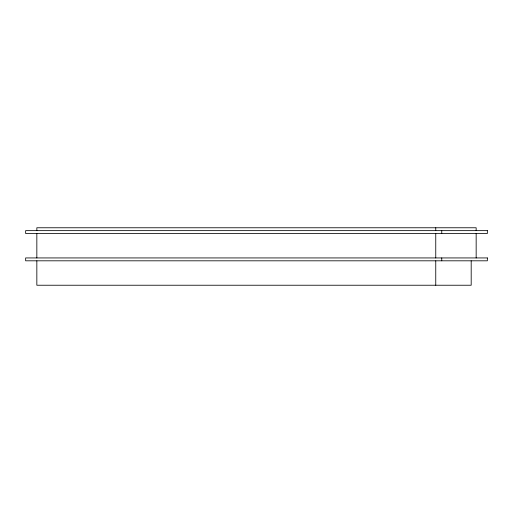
<?xml version="1.0" encoding="UTF-8"?>
<svg xmlns="http://www.w3.org/2000/svg" width="513" height="513" viewBox="0 0 513 513"><rect width="100%" height="100%" fill="white"/><g stroke="black" fill="none" stroke-linecap="round" stroke-linejoin="round"><path stroke-width="0.77" d="M476.16 230.638L476.16 227.766L36.84 227.766L36.84 230.638M476.16 233.511L476.16 257.936M471.19 260.809L471.19 285.234L36.84 285.234L36.84 260.809M441.757 230.638L441.757 233.511M441.757 257.936L441.757 260.809M435.755 227.766L435.755 230.638M435.755 233.511L435.755 257.936M435.755 260.809L435.755 285.234M36.84 233.511L36.84 257.936M487.35 230.638L25.65 230.638L25.65 233.511L487.35 233.511L487.35 230.638M487.35 257.936L25.65 257.936L25.65 260.809L487.35 260.809L487.35 257.936"/></g></svg>
